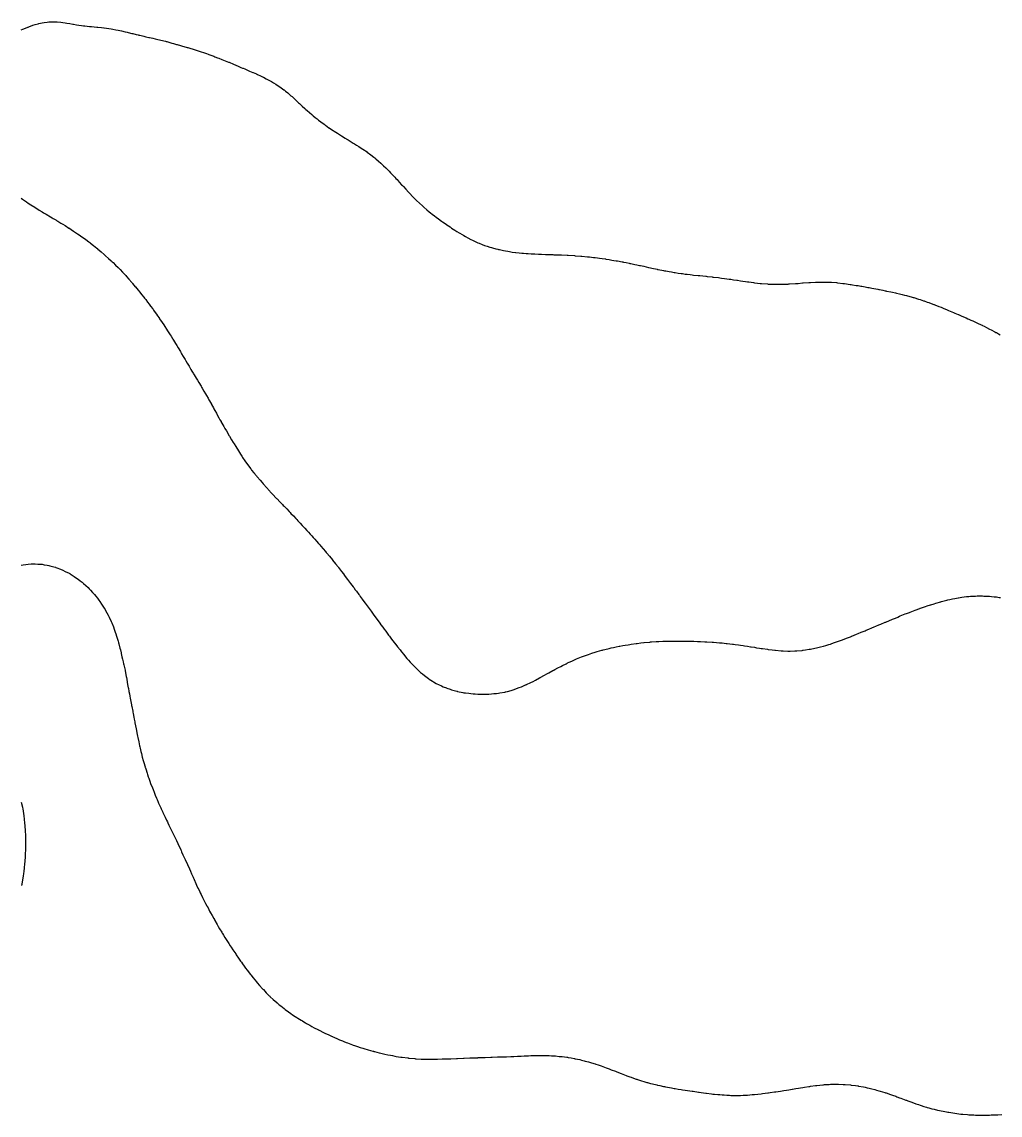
# Model space of a CAD drawing. Extents: x -717077 to -715000, y -984627 to -984000.
# Drawn here: x -715283.4 to -715141.9, y -984253.8 to -984095.7 of the extents above; entities that cross this region are included whole.
import ezdxf

# ---------------------------------------------------------------- set-up
doc = ezdxf.new("R2010")
doc.units = 0
doc.layers.add('buffer_B1_0_1_clip', color=7, linetype='Continuous')

msp = doc.modelspace()

# ---------------------------------------------------------------- linework, layer by layer
at = {"layer": 'buffer_B1_0_1_clip'}
for points in [[(-715283.49, -984096.86), (-715283.25, -984096.75), (-715282.65, -984096.5), (-715282.54, -984096.46), (-715282.49, -984096.44), (-715282.41, -984096.42), (-715281.8, -984096.19), (-715281.49, -984096.09), (-715281.03, -984095.97), (-715280.94, -984095.95), (-715280.49, -984095.83), (-715280.2, -984095.79), (-715279.73, -984095.73), (-715279.49, -984095.7), (-715279.29, -984095.7), (-715278.69, -984095.7), (-715278.49, -984095.69), (-715278.28, -984095.71), (-715277.75, -984095.76), (-715277.49, -984095.78), (-715277.15, -984095.84), (-715276.88, -984095.88), (-715276.49, -984095.95), (-715276.02, -984096.03), (-715275.95, -984096.04), (-715275.49, -984096.12), (-715275.16, -984096.17), (-715274.77, -984096.22), (-715274.49, -984096.26), (-715274.28, -984096.28), (-715273.65, -984096.34), (-715273.49, -984096.36), (-715273.36, -984096.37), (-715272.56, -984096.44), (-715272.49, -984096.44), (-715272.44, -984096.45), (-715271.9, -984096.5), (-715271.53, -984096.54), (-715271.49, -984096.54), (-715270.49, -984096.69), (-715270.25, -984096.74), (-715269.82, -984096.83), (-715269.49, -984096.9), (-715269, -984097.01), (-715268.98, -984097.01), (-715268.49, -984097.13), (-715268.19, -984097.2), (-715267.68, -984097.32), (-715267.49, -984097.36), (-715267.38, -984097.39), (-715266.89, -984097.5), (-715266.57, -984097.58), (-715266.49, -984097.6), (-715266.36, -984097.63), (-715265.77, -984097.78), (-715265.49, -984097.85), (-715265.05, -984097.95), (-715264.96, -984097.97), (-715264.49, -984098.07), (-715264.14, -984098.15), (-715263.76, -984098.23), (-715263.49, -984098.29), (-715263.33, -984098.33), (-715262.63, -984098.5), (-715262.52, -984098.53), (-715262.49, -984098.54), (-715262.44, -984098.55), (-715261.74, -984098.75), (-715261.49, -984098.82), (-715261.05, -984098.95), (-715260.96, -984098.97), (-715260.49, -984099.1), (-715260.19, -984099.19), (-715259.65, -984099.34), (-715259.49, -984099.39), (-715259.41, -984099.42), (-715259.12, -984099.5), (-715258.65, -984099.65), (-715258.49, -984099.7), (-715258.2, -984099.8), (-715257.89, -984099.9), (-715257.49, -984100.02), (-715257.14, -984100.14), (-715256.71, -984100.28), (-715256.49, -984100.36), (-715256.39, -984100.39), (-715256.09, -984100.5), (-715255.66, -984100.67), (-715255.49, -984100.73), (-715255.11, -984100.88), (-715254.94, -984100.95), (-715254.49, -984101.13), (-715254.23, -984101.23), (-715253.55, -984101.5), (-715253.51, -984101.52), (-715253.49, -984101.52), (-715253.45, -984101.54), (-715252.81, -984101.82), (-715252.49, -984101.95), (-715252.11, -984102.12), (-715251.72, -984102.27), (-715251.49, -984102.37), (-715251.4, -984102.41), (-715251.17, -984102.5), (-715250.7, -984102.71), (-715250.49, -984102.8), (-715250.01, -984103.01), (-715249.96, -984103.03), (-715249.49, -984103.23), (-715249.31, -984103.32), (-715248.9, -984103.5), (-715248.63, -984103.64), (-715248.49, -984103.7), (-715248.07, -984103.92), (-715247.97, -984103.97), (-715247.49, -984104.22), (-715247.32, -984104.32), (-715247.01, -984104.5), (-715246.69, -984104.7), (-715246.49, -984104.83), (-715246.1, -984105.1), (-715245.53, -984105.5), (-715245.51, -984105.52), (-715245.49, -984105.53), (-715245.29, -984105.7), (-715244.97, -984105.97), (-715244.49, -984106.37), (-715244.42, -984106.43), (-715244.34, -984106.5), (-715243.91, -984106.91), (-715243.49, -984107.3), (-715243.39, -984107.39), (-715243.26, -984107.5), (-715242.87, -984107.88), (-715242.49, -984108.23), (-715242.35, -984108.35), (-715242.17, -984108.5), (-715241.82, -984108.82), (-715241.49, -984109.1), (-715241.28, -984109.28), (-715241, -984109.5), (-715240.72, -984109.73), (-715240.49, -984109.91), (-715240.16, -984110.17), (-715239.69, -984110.5), (-715239.58, -984110.58), (-715239.49, -984110.64), (-715239, -984111), (-715238.99, -984111), (-715238.49, -984111.33), (-715238.39, -984111.4), (-715238.23, -984111.5), (-715237.79, -984111.8), (-715237.49, -984111.98), (-715237.18, -984112.18), (-715236.65, -984112.5), (-715236.55, -984112.56), (-715236.49, -984112.59), (-715236.24, -984112.75), (-715235.94, -984112.95), (-715235.49, -984113.21), (-715235.32, -984113.32), (-715235.03, -984113.5), (-715234.7, -984113.71), (-715234.49, -984113.84), (-715234.1, -984114.11), (-715233.5, -984114.5), (-715233.5, -984114.5), (-715233.49, -984114.51), (-715233.46, -984114.53), (-715232.93, -984114.94), (-715232.49, -984115.27), (-715232.37, -984115.37), (-715232.22, -984115.5), (-715231.83, -984115.84), (-715231.49, -984116.14), (-715231.31, -984116.31), (-715231.1, -984116.5), (-715230.8, -984116.8), (-715230.49, -984117.1), (-715230.3, -984117.3), (-715230.09, -984117.5), (-715229.81, -984117.81), (-715229.49, -984118.15), (-715229.32, -984118.33), (-715229.16, -984118.5), (-715228.85, -984118.86), (-715228.49, -984119.24), (-715228.37, -984119.37), (-715228.24, -984119.5), (-715227.89, -984119.9), (-715227.49, -984120.33), (-715227.41, -984120.42), (-715227.32, -984120.5), (-715226.92, -984120.93), (-715226.49, -984121.36), (-715226.42, -984121.43), (-715226.34, -984121.5), (-715225.91, -984121.92), (-715225.49, -984122.3), (-715225.39, -984122.39), (-715225.26, -984122.5), (-715224.85, -984122.86), (-715224.49, -984123.16), (-715224.31, -984123.31), (-715224.06, -984123.5), (-715223.74, -984123.75), (-715223.49, -984123.94), (-715223.17, -984124.18), (-715222.71, -984124.5), (-715222.59, -984124.59), (-715222.49, -984124.66), (-715222, -984125.01), (-715221.96, -984125.03), (-715221.49, -984125.35), (-715221.4, -984125.41), (-715221.26, -984125.5), (-715220.8, -984125.8), (-715220.49, -984126), (-715220.18, -984126.19), (-715219.65, -984126.5), (-715219.55, -984126.56), (-715219.49, -984126.59), (-715219.28, -984126.71), (-715218.91, -984126.92), (-715218.49, -984127.15), (-715218.25, -984127.26), (-715217.74, -984127.5), (-715217.57, -984127.58), (-715217.49, -984127.62), (-715217.3, -984127.69), (-715216.87, -984127.87), (-715216.49, -984128.02), (-715216.13, -984128.14), (-715215.73, -984128.27), (-715215.49, -984128.34), (-715215.37, -984128.38), (-715214.89, -984128.5), (-715214.58, -984128.58), (-715214.49, -984128.6), (-715214.36, -984128.63), (-715213.75, -984128.76), (-715213.49, -984128.81), (-715213.13, -984128.86), (-715212.9, -984128.9), (-715212.49, -984128.97), (-715212.02, -984129.02), (-715211.96, -984129.03), (-715211.49, -984129.09), (-715211.12, -984129.12), (-715210.85, -984129.14), (-715210.49, -984129.18), (-715210.19, -984129.2), (-715209.77, -984129.22), (-715209.49, -984129.24), (-715209.25, -984129.25), (-715208.72, -984129.27), (-715208.49, -984129.29), (-715208.29, -984129.29), (-715207.68, -984129.32), (-715207.49, -984129.32), (-715207.32, -984129.33), (-715206.64, -984129.35), (-715206.49, -984129.36), (-715206.35, -984129.36), (-715205.61, -984129.39), (-715205.49, -984129.39), (-715205.39, -984129.4), (-715204.56, -984129.43), (-715204.49, -984129.44), (-715204.43, -984129.44), (-715203.5, -984129.49), (-715203.49, -984129.49), (-715203.49, -984129.49), (-715203.38, -984129.5), (-715202.56, -984129.56), (-715202.49, -984129.57), (-715202.42, -984129.57), (-715201.64, -984129.65), (-715201.49, -984129.66), (-715201.31, -984129.68), (-715200.74, -984129.75), (-715200.49, -984129.78), (-715200.17, -984129.82), (-715199.86, -984129.86), (-715199.49, -984129.91), (-715199.01, -984129.98), (-715198.98, -984129.99), (-715198.49, -984130.06), (-715198.12, -984130.13), (-715197.82, -984130.18), (-715197.49, -984130.23), (-715197.27, -984130.27), (-715196.6, -984130.39), (-715196.49, -984130.41), (-715196.42, -984130.43), (-715196.04, -984130.5), (-715195.58, -984130.59), (-715195.49, -984130.61), (-715195.36, -984130.64), (-715194.76, -984130.77), (-715194.49, -984130.82), (-715194.08, -984130.91), (-715193.94, -984130.94), (-715193.49, -984131.04), (-715193.12, -984131.12), (-715192.8, -984131.19), (-715192.49, -984131.26), (-715192.29, -984131.3), (-715191.52, -984131.47), (-715191.49, -984131.48), (-715191.47, -984131.48), (-715191.38, -984131.5), (-715190.64, -984131.65), (-715190.49, -984131.68), (-715190.28, -984131.71), (-715189.8, -984131.8), (-715189.49, -984131.86), (-715189.07, -984131.93), (-715188.94, -984131.95), (-715188.49, -984132.02), (-715188.07, -984132.08), (-715187.89, -984132.1), (-715187.49, -984132.15), (-715187.19, -984132.19), (-715186.75, -984132.24), (-715186.49, -984132.28), (-715186.29, -984132.3), (-715185.63, -984132.37), (-715185.39, -984132.39), (-715184.52, -984132.48), (-715184.49, -984132.48), (-715184.48, -984132.48), (-715184.31, -984132.5), (-715183.57, -984132.58), (-715183.49, -984132.59), (-715183.4, -984132.6), (-715182.68, -984132.68), (-715182.49, -984132.7), (-715182.26, -984132.73), (-715181.79, -984132.79), (-715181.49, -984132.83), (-715181.11, -984132.89), (-715180.91, -984132.92), (-715180.49, -984132.97), (-715180.04, -984133.04), (-715179.94, -984133.06), (-715179.49, -984133.12), (-715179.16, -984133.17), (-715178.76, -984133.23), (-715178.49, -984133.27), (-715178.29, -984133.3), (-715177.6, -984133.39), (-715177.49, -984133.41), (-715177.41, -984133.42), (-715176.64, -984133.5), (-715176.51, -984133.51), (-715176.49, -984133.52), (-715176.48, -984133.52), (-715175.58, -984133.59), (-715175.49, -984133.6), (-715175.39, -984133.6), (-715174.62, -984133.63), (-715174.49, -984133.63), (-715174.36, -984133.63), (-715173.63, -984133.63), (-715173.49, -984133.63), (-715173.37, -984133.63), (-715172.59, -984133.6), (-715172.49, -984133.59), (-715172.41, -984133.59), (-715171.52, -984133.53), (-715171.49, -984133.53), (-715171.47, -984133.53), (-715171.15, -984133.5), (-715170.54, -984133.45), (-715170.49, -984133.45), (-715170.44, -984133.45), (-715169.61, -984133.39), (-715169.49, -984133.38), (-715169.37, -984133.37), (-715168.66, -984133.34), (-715168.49, -984133.33), (-715168.32, -984133.33), (-715167.68, -984133.32), (-715167.49, -984133.31), (-715167.31, -984133.32), (-715166.66, -984133.34), (-715166.49, -984133.34), (-715166.34, -984133.35), (-715165.59, -984133.4), (-715165.49, -984133.41), (-715165.41, -984133.42), (-715164.68, -984133.5), (-715164.51, -984133.52), (-715164.49, -984133.52), (-715164.47, -984133.53), (-715163.64, -984133.65), (-715163.49, -984133.67), (-715163.29, -984133.71), (-715162.78, -984133.79), (-715162.49, -984133.83), (-715162.09, -984133.9), (-715161.93, -984133.93), (-715161.49, -984134.01), (-715161.08, -984134.08), (-715160.87, -984134.12), (-715160.49, -984134.19), (-715160.23, -984134.24), (-715159.64, -984134.36), (-715159.49, -984134.38), (-715159.4, -984134.4), (-715158.92, -984134.5), (-715158.57, -984134.58), (-715158.49, -984134.59), (-715158.38, -984134.62), (-715157.74, -984134.75), (-715157.49, -984134.8), (-715157.1, -984134.89), (-715156.93, -984134.93), (-715156.49, -984135.03), (-715156.11, -984135.12), (-715155.8, -984135.2), (-715155.49, -984135.27), (-715154.67, -984135.5), (-715154.53, -984135.54), (-715154.49, -984135.55), (-715154.42, -984135.57), (-715153.77, -984135.77), (-715153.49, -984135.86), (-715153.02, -984136.02), (-715152.94, -984136.05), (-715152.49, -984136.2), (-715152.27, -984136.28), (-715151.67, -984136.5), (-715151.54, -984136.55), (-715151.49, -984136.56), (-715151.39, -984136.61), (-715150.82, -984136.83), (-715150.49, -984136.96), (-715150.11, -984137.12), (-715149.71, -984137.28), (-715149.49, -984137.37), (-715149.4, -984137.41), (-715149.18, -984137.5), (-715148.7, -984137.71), (-715148.49, -984137.8), (-715148, -984138.01), (-715147.97, -984138.03), (-715147.49, -984138.23), (-715146.87, -984138.5), (-715146.61, -984138.62), (-715146.49, -984138.67), (-715146.18, -984138.82), (-715145.92, -984138.93), (-715145.49, -984139.13), (-715145.24, -984139.25), (-715144.7, -984139.5), (-715144.56, -984139.57), (-715144.49, -984139.6), (-715144.28, -984139.71), (-715143.9, -984139.9), (-715143.49, -984140.11), (-715143.23, -984140.24), (-715142.74, -984140.5), (-715142.58, -984140.59), (-715142.49, -984140.63), (-715142.21, -984140.79), (-715141.93, -984140.94)], [(-715283.49, -984121.2), (-715283.32, -984121.32), (-715283.04, -984121.5), (-715282.73, -984121.73), (-715282.49, -984121.89), (-715282.13, -984122.14), (-715281.54, -984122.5), (-715281.51, -984122.52), (-715281.49, -984122.53), (-715281.4, -984122.59), (-715280.91, -984122.91), (-715280.49, -984123.16), (-715280.28, -984123.29), (-715279.9, -984123.5), (-715279.65, -984123.66), (-715279.49, -984123.75), (-715279.02, -984124.03), (-715278.89, -984124.11), (-715278.49, -984124.33), (-715278.39, -984124.4), (-715278.22, -984124.5), (-715277.77, -984124.78), (-715277.49, -984124.94), (-715277.15, -984125.16), (-715276.6, -984125.5), (-715276.53, -984125.54), (-715276.49, -984125.56), (-715276.29, -984125.7), (-715275.94, -984125.94), (-715275.49, -984126.23), (-715275.34, -984126.35), (-715275.11, -984126.5), (-715274.75, -984126.76), (-715274.49, -984126.94), (-715274.18, -984127.18), (-715273.74, -984127.5), (-715273.6, -984127.61), (-715273.49, -984127.69), (-715273.05, -984128.05), (-715272.57, -984128.42), (-715272.49, -984128.48), (-715272.48, -984128.49), (-715272.47, -984128.5), (-715271.95, -984128.95), (-715271.49, -984129.33), (-715271.4, -984129.41), (-715271.3, -984129.5), (-715270.88, -984129.89), (-715270.49, -984130.24), (-715270.36, -984130.37), (-715270.22, -984130.5), (-715269.85, -984130.86), (-715269.49, -984131.21), (-715269.35, -984131.36), (-715269.21, -984131.5), (-715268.87, -984131.87), (-715268.49, -984132.26), (-715268.38, -984132.39), (-715268.28, -984132.5), (-715267.92, -984132.92), (-715267.49, -984133.39), (-715267.45, -984133.45), (-715267.4, -984133.5), (-715267.01, -984133.99), (-715266.99, -984134), (-715266.57, -984134.5), (-715266.54, -984134.54), (-715266.49, -984134.6), (-715266.1, -984135.1), (-715265.78, -984135.5), (-715265.65, -984135.66), (-715265.49, -984135.86), (-715265.22, -984136.23), (-715265.01, -984136.5), (-715264.79, -984136.8), (-715264.49, -984137.2), (-715264.37, -984137.38), (-715264.28, -984137.5), (-715263.96, -984137.96), (-715263.78, -984138.22), (-715263.57, -984138.5), (-715263.54, -984138.55), (-715263.49, -984138.62), (-715263.14, -984139.15), (-715262.9, -984139.5), (-715262.74, -984139.75), (-715262.49, -984140.11), (-715262.34, -984140.35), (-715262.25, -984140.5), (-715261.96, -984140.97), (-715261.84, -984141.16), (-715261.62, -984141.5), (-715261.57, -984141.58), (-715261.49, -984141.7), (-715261.2, -984142.21), (-715261.02, -984142.5), (-715260.82, -984142.83), (-715260.49, -984143.36), (-715260.44, -984143.45), (-715260.41, -984143.5), (-715260.3, -984143.7), (-715260.07, -984144.08), (-715259.81, -984144.5), (-715259.7, -984144.7), (-715259.49, -984145.03), (-715259.32, -984145.33), (-715259.22, -984145.5), (-715258.95, -984145.96), (-715258.82, -984146.18), (-715258.62, -984146.5), (-715258.57, -984146.58), (-715258.49, -984146.71), (-715258.2, -984147.21), (-715258.03, -984147.5), (-715257.83, -984147.83), (-715257.49, -984148.38), (-715257.45, -984148.45), (-715257.42, -984148.5), (-715257.32, -984148.67), (-715257.08, -984149.09), (-715256.84, -984149.5), (-715256.72, -984149.72), (-715256.49, -984150.11), (-715256.35, -984150.36), (-715256.28, -984150.5), (-715256, -984150.99), (-715256, -984151), (-715255.72, -984151.5), (-715255.64, -984151.65), (-715255.49, -984151.9), (-715255.28, -984152.29), (-715255.17, -984152.5), (-715254.93, -984152.94), (-715254.76, -984153.23), (-715254.61, -984153.5), (-715254.57, -984153.58), (-715254.49, -984153.71), (-715254.21, -984154.22), (-715254.04, -984154.5), (-715253.84, -984154.85), (-715253.49, -984155.44), (-715253.47, -984155.48), (-715253.46, -984155.5), (-715253.4, -984155.59), (-715253.1, -984156.11), (-715252.86, -984156.5), (-715252.72, -984156.73), (-715252.49, -984157.09), (-715252.34, -984157.35), (-715252.24, -984157.5), (-715251.95, -984157.96), (-715251.79, -984158.2), (-715251.6, -984158.5), (-715251.56, -984158.56), (-715251.49, -984158.66), (-715251.16, -984159.16), (-715250.92, -984159.5), (-715250.74, -984159.75), (-715250.49, -984160.08), (-715250.32, -984160.32), (-715250.18, -984160.5), (-715249.88, -984160.88), (-715249.49, -984161.35), (-715249.43, -984161.43), (-715249.37, -984161.5), (-715248.97, -984161.98), (-715248.67, -984162.32), (-715248.52, -984162.5), (-715248.51, -984162.51), (-715248.49, -984162.53), (-715248.04, -984163.04), (-715247.62, -984163.5), (-715247.56, -984163.57), (-715247.49, -984163.64), (-715247.08, -984164.08), (-715246.67, -984164.5), (-715246.58, -984164.59), (-715246.49, -984164.68), (-715246.09, -984165.1), (-715245.7, -984165.5), (-715245.6, -984165.6), (-715245.49, -984165.71), (-715245.11, -984166.12), (-715244.74, -984166.5), (-715244.62, -984166.63), (-715244.49, -984166.76), (-715244.14, -984167.14), (-715243.8, -984167.5), (-715243.65, -984167.66), (-715243.49, -984167.83), (-715243.18, -984168.18), (-715242.88, -984168.5), (-715242.7, -984168.7), (-715242.49, -984168.92), (-715242.22, -984169.22), (-715241.96, -984169.5), (-715241.74, -984169.75), (-715241.49, -984170.02), (-715241.27, -984170.27), (-715241.06, -984170.5), (-715240.79, -984170.8), (-715240.49, -984171.14), (-715240.33, -984171.33), (-715240.18, -984171.5), (-715239.86, -984171.87), (-715239.49, -984172.29), (-715239.4, -984172.4), (-715239.31, -984172.5), (-715238.94, -984172.95), (-715238.49, -984173.49), (-715238.49, -984173.5), (-715238.49, -984173.5), (-715238.47, -984173.52), (-715238.05, -984174.06), (-715237.69, -984174.5), (-715237.61, -984174.61), (-715237.49, -984174.76), (-715237.17, -984175.18), (-715236.91, -984175.5), (-715236.74, -984175.74), (-715236.49, -984176.06), (-715236.3, -984176.31), (-715236.16, -984176.5), (-715235.88, -984176.88), (-715235.49, -984177.39), (-715235.45, -984177.45), (-715235.41, -984177.5), (-715235.19, -984177.81), (-715235.03, -984178.03), (-715234.68, -984178.5), (-715234.6, -984178.61), (-715234.49, -984178.76), (-715234.18, -984179.19), (-715233.95, -984179.5), (-715233.76, -984179.76), (-715233.49, -984180.12), (-715233.33, -984180.34), (-715233.21, -984180.5), (-715232.91, -984180.91), (-715232.49, -984181.48), (-715232.49, -984181.49), (-715232.48, -984181.5), (-715232.45, -984181.54), (-715232.07, -984182.08), (-715231.76, -984182.5), (-715231.65, -984182.66), (-715231.49, -984182.87), (-715231.22, -984183.23), (-715231.01, -984183.5), (-715230.8, -984183.8), (-715230.49, -984184.21), (-715230.37, -984184.37), (-715230.27, -984184.5), (-715229.94, -984184.94), (-715229.56, -984185.44), (-715229.51, -984185.5), (-715229.5, -984185.51), (-715229.49, -984185.52), (-715229.07, -984186.07), (-715228.72, -984186.5), (-715228.63, -984186.63), (-715228.49, -984186.8), (-715228.18, -984187.19), (-715227.92, -984187.5), (-715227.72, -984187.73), (-715227.49, -984188), (-715227.26, -984188.26), (-715227.03, -984188.5), (-715226.77, -984188.78), (-715226.49, -984189.07), (-715226.27, -984189.28), (-715226.03, -984189.5), (-715225.75, -984189.76), (-715225.49, -984189.98), (-715225.2, -984190.21), (-715224.8, -984190.5), (-715224.63, -984190.63), (-715224.49, -984190.73), (-715224.02, -984191.03), (-715223.89, -984191.11), (-715223.49, -984191.34), (-715223.39, -984191.4), (-715223.17, -984191.5), (-715222.71, -984191.72), (-715222.49, -984191.82), (-715222, -984192.01), (-715221.97, -984192.02), (-715221.49, -984192.2), (-715221.27, -984192.27), (-715220.52, -984192.47), (-715220.49, -984192.48), (-715220.48, -984192.48), (-715220.39, -984192.5), (-715219.65, -984192.66), (-715219.49, -984192.69), (-715219.28, -984192.71), (-715218.78, -984192.78), (-715218.49, -984192.82), (-715218.15, -984192.84), (-715217.85, -984192.86), (-715217.49, -984192.88), (-715217.1, -984192.89), (-715216.89, -984192.9), (-715216.49, -984192.9), (-715216.1, -984192.89), (-715215.88, -984192.88), (-715215.49, -984192.87), (-715215.16, -984192.83), (-715214.78, -984192.79), (-715214.49, -984192.76), (-715214.27, -984192.72), (-715213.59, -984192.6), (-715213.49, -984192.58), (-715213.43, -984192.56), (-715213.2, -984192.5), (-715212.64, -984192.35), (-715212.49, -984192.31), (-715212.2, -984192.21), (-715211.89, -984192.1), (-715211.49, -984191.96), (-715211.17, -984191.82), (-715210.56, -984191.57), (-715210.49, -984191.54), (-715210.47, -984191.53), (-715210.42, -984191.5), (-715209.79, -984191.2), (-715209.49, -984191.06), (-715209.13, -984190.86), (-715208.55, -984190.55), (-715208.49, -984190.52), (-715208.48, -984190.52), (-715208.45, -984190.5), (-715207.83, -984190.16), (-715207.49, -984189.98), (-715207.19, -984189.81), (-715206.63, -984189.5), (-715206.54, -984189.45), (-715206.49, -984189.43), (-715206.34, -984189.35), (-715205.89, -984189.1), (-715205.49, -984188.9), (-715205.24, -984188.76), (-715204.72, -984188.5), (-715204.57, -984188.43), (-715204.49, -984188.39), (-715204.29, -984188.3), (-715203.89, -984188.11), (-715203.49, -984187.93), (-715203.19, -984187.8), (-715202.5, -984187.51), (-715202.49, -984187.51), (-715202.49, -984187.5), (-715202.48, -984187.5), (-715201.76, -984187.24), (-715201.49, -984187.15), (-715201.01, -984186.99), (-715200.97, -984186.97), (-715200.49, -984186.82), (-715200.24, -984186.75), (-715199.54, -984186.55), (-715199.49, -984186.53), (-715199.47, -984186.53), (-715199.37, -984186.5), (-715198.67, -984186.33), (-715198.49, -984186.28), (-715198.21, -984186.22), (-715197.85, -984186.14), (-715197.49, -984186.06), (-715197.02, -984185.98), (-715196.96, -984185.97), (-715196.49, -984185.88), (-715196.17, -984185.83), (-715195.75, -984185.75), (-715195.49, -984185.71), (-715195.31, -984185.69), (-715194.58, -984185.58), (-715194.49, -984185.57), (-715194.43, -984185.56), (-715193.89, -984185.5), (-715193.49, -984185.45), (-715193.44, -984185.45), (-715192.62, -984185.38), (-715192.49, -984185.36), (-715192.35, -984185.35), (-715191.69, -984185.31), (-715191.49, -984185.29), (-715191.28, -984185.28), (-715190.73, -984185.26), (-715190.49, -984185.25), (-715190.24, -984185.24), (-715189.76, -984185.23), (-715189.49, -984185.22), (-715189.21, -984185.22), (-715188.78, -984185.22), (-715188.49, -984185.22), (-715188.21, -984185.22), (-715187.77, -984185.22), (-715187.49, -984185.23), (-715187.23, -984185.23), (-715186.75, -984185.25), (-715186.49, -984185.25), (-715186.26, -984185.26), (-715185.71, -984185.28), (-715185.49, -984185.29), (-715185.29, -984185.3), (-715184.66, -984185.33), (-715184.49, -984185.34), (-715184.34, -984185.35), (-715183.61, -984185.39), (-715183.49, -984185.39), (-715183.39, -984185.4), (-715182.53, -984185.46), (-715182.49, -984185.47), (-715182.46, -984185.47), (-715182.13, -984185.5), (-715181.55, -984185.56), (-715181.49, -984185.56), (-715181.42, -984185.57), (-715180.65, -984185.66), (-715180.49, -984185.68), (-715180.28, -984185.71), (-715179.77, -984185.78), (-715179.49, -984185.82), (-715179.12, -984185.88), (-715178.9, -984185.91), (-715178.49, -984185.97), (-715178.04, -984186.04), (-715177.93, -984186.06), (-715177.49, -984186.13), (-715177.17, -984186.18), (-715176.75, -984186.25), (-715176.49, -984186.29), (-715176.3, -984186.31), (-715175.57, -984186.42), (-715175.49, -984186.43), (-715175.43, -984186.44), (-715174.93, -984186.5), (-715174.54, -984186.55), (-715174.49, -984186.56), (-715174.43, -984186.56), (-715173.63, -984186.63), (-715173.49, -984186.65), (-715173.34, -984186.65), (-715172.67, -984186.68), (-715172.49, -984186.69), (-715172.31, -984186.68), (-715171.65, -984186.66), (-715171.49, -984186.66), (-715171.35, -984186.64), (-715170.56, -984186.57), (-715170.49, -984186.56), (-715170.44, -984186.55), (-715170.09, -984186.5), (-715169.57, -984186.42), (-715169.49, -984186.41), (-715169.38, -984186.39), (-715168.73, -984186.26), (-715168.49, -984186.21), (-715168.11, -984186.11), (-715167.93, -984186.07), (-715167.49, -984185.96), (-715167.14, -984185.85), (-715166.71, -984185.72), (-715166.49, -984185.65), (-715166.38, -984185.61), (-715166.06, -984185.5), (-715165.63, -984185.36), (-715165.49, -984185.31), (-715165.2, -984185.21), (-715164.9, -984185.1), (-715164.49, -984184.95), (-715164.17, -984184.82), (-715163.58, -984184.59), (-715163.49, -984184.55), (-715163.46, -984184.54), (-715163.37, -984184.5), (-715162.74, -984184.25), (-715162.49, -984184.15), (-715162.03, -984183.96), (-715161.91, -984183.91), (-715161.49, -984183.74), (-715161.32, -984183.67), (-715160.93, -984183.5), (-715160.49, -984183.32), (-715160.18, -984183.19), (-715159.92, -984183.08), (-715159.49, -984182.9), (-715159.21, -984182.78), (-715158.55, -984182.5), (-715158.51, -984182.48), (-715158.49, -984182.48), (-715157.49, -984182.07), (-715157.09, -984181.9), (-715156.74, -984181.75), (-715156.49, -984181.64), (-715156.39, -984181.6), (-715156.16, -984181.5), (-715155.68, -984181.31), (-715155.49, -984181.24), (-715155.07, -984181.08), (-715154.96, -984181.04), (-715154.49, -984180.86), (-715154.23, -984180.76), (-715153.54, -984180.5), (-715153.5, -984180.49), (-715153.49, -984180.49), (-715153.47, -984180.48), (-715152.76, -984180.23), (-715152.49, -984180.15), (-715152.01, -984179.99), (-715151.97, -984179.97), (-715151.49, -984179.82), (-715151.25, -984179.74), (-715150.52, -984179.53), (-715150.49, -984179.52), (-715150.48, -984179.51), (-715150.43, -984179.5), (-715149.68, -984179.31), (-715149.49, -984179.27), (-715149.2, -984179.2), (-715148.86, -984179.13), (-715148.49, -984179.05), (-715148.02, -984178.97), (-715147.96, -984178.96), (-715147.49, -984178.89), (-715147.15, -984178.84), (-715146.8, -984178.8), (-715146.49, -984178.77), (-715146.24, -984178.75), (-715145.71, -984178.72), (-715145.49, -984178.71), (-715145.29, -984178.7), (-715144.69, -984178.7), (-715144.49, -984178.7), (-715144.29, -984178.71), (-715143.73, -984178.73), (-715143.49, -984178.75), (-715143.22, -984178.77), (-715142.81, -984178.82), (-715142.49, -984178.85), (-715142.09, -984178.91), (-715141.92, -984178.93)], [(-715283.49, -984174.27), (-715283.22, -984174.22), (-715282.84, -984174.16), (-715282.49, -984174.1), (-715282.08, -984174.08), (-715281.92, -984174.07), (-715281.49, -984174.06), (-715281.08, -984174.09), (-715280.9, -984174.1), (-715280.49, -984174.13), (-715280.18, -984174.18), (-715279.74, -984174.26), (-715279.49, -984174.3), (-715279.34, -984174.34), (-715278.76, -984174.5), (-715278.55, -984174.56), (-715278.49, -984174.58), (-715278.37, -984174.62), (-715277.83, -984174.84), (-715277.49, -984174.97), (-715277.14, -984175.15), (-715276.56, -984175.43), (-715276.49, -984175.46), (-715276.47, -984175.48), (-715276.44, -984175.5), (-715275.86, -984175.87), (-715275.49, -984176.11), (-715275.27, -984176.28), (-715274.97, -984176.5), (-715274.71, -984176.72), (-715274.49, -984176.89), (-715274.18, -984177.19), (-715273.84, -984177.5), (-715273.67, -984177.68), (-715273.49, -984177.85), (-715273.19, -984178.2), (-715272.92, -984178.5), (-715272.73, -984178.74), (-715272.49, -984179.03), (-715272.29, -984179.3), (-715272.15, -984179.5), (-715271.89, -984179.89), (-715271.49, -984180.48), (-715271.48, -984180.49), (-715271.48, -984180.5), (-715271.46, -984180.53), (-715271.13, -984181.14), (-715270.92, -984181.5), (-715270.79, -984181.79), (-715270.49, -984182.4), (-715270.46, -984182.47), (-715270.45, -984182.5), (-715270.42, -984182.58), (-715270.18, -984183.19), (-715270.06, -984183.5), (-715269.92, -984183.92), (-715269.83, -984184.17), (-715269.71, -984184.5), (-715269.66, -984184.67), (-715269.49, -984185.22), (-715269.43, -984185.44), (-715269.41, -984185.5), (-715269.38, -984185.61), (-715269.23, -984186.24), (-715269.16, -984186.5), (-715269.06, -984186.93), (-715269.04, -984187.04), (-715268.93, -984187.5), (-715268.85, -984187.86), (-715268.76, -984188.23), (-715268.7, -984188.5), (-715268.67, -984188.68), (-715268.49, -984189.45), (-715268.48, -984189.49), (-715268.48, -984189.5), (-715268.48, -984189.51), (-715268.33, -984190.34), (-715268.29, -984190.5), (-715268.25, -984190.75), (-715268.17, -984191.18), (-715268.11, -984191.5), (-715268.02, -984191.97), (-715268.01, -984192.02), (-715267.92, -984192.5), (-715267.85, -984192.86), (-715267.78, -984193.21), (-715267.73, -984193.5), (-715267.69, -984193.7), (-715267.54, -984194.45), (-715267.54, -984194.5), (-715267.53, -984194.54), (-715267.49, -984194.71), (-715267.37, -984195.38), (-715267.35, -984195.5), (-715267.31, -984195.68), (-715267.22, -984196.22), (-715267.16, -984196.5), (-715267.09, -984196.91), (-715267.06, -984197.07), (-715266.98, -984197.5), (-715266.9, -984197.9), (-715266.84, -984198.15), (-715266.77, -984198.5), (-715266.73, -984198.73), (-715266.58, -984199.41), (-715266.56, -984199.5), (-715266.55, -984199.56), (-715266.49, -984199.81), (-715266.38, -984200.38), (-715266.35, -984200.5), (-715266.3, -984200.69), (-715266.19, -984201.2), (-715266.11, -984201.5), (-715265.99, -984202), (-715265.99, -984202.01), (-715265.86, -984202.5), (-715265.78, -984202.78), (-715265.59, -984203.41), (-715265.56, -984203.5), (-715265.55, -984203.55), (-715265.49, -984203.71), (-715265.31, -984204.32), (-715265.25, -984204.5), (-715265.13, -984204.87), (-715265.06, -984205.07), (-715264.9, -984205.5), (-715264.79, -984205.8), (-715264.53, -984206.47), (-715264.52, -984206.5), (-715264.51, -984206.52), (-715264.49, -984206.55), (-715264.23, -984207.24), (-715264.12, -984207.5), (-715263.94, -984207.94), (-715263.84, -984208.15), (-715263.69, -984208.5), (-715263.63, -984208.64), (-715263.49, -984208.93), (-715263.32, -984209.33), (-715263.25, -984209.5), (-715263.04, -984209.95), (-715263.01, -984210.02), (-715262.79, -984210.5), (-715262.69, -984210.7), (-715262.49, -984211.1), (-715262.37, -984211.38), (-715262.31, -984211.5), (-715262.15, -984211.84), (-715262.05, -984212.06), (-715261.84, -984212.5), (-715261.73, -984212.73), (-715261.49, -984213.19), (-715261.39, -984213.4), (-715261.35, -984213.5), (-715261.21, -984213.78), (-715261.07, -984214.08), (-715260.87, -984214.5), (-715260.75, -984214.75), (-715260.49, -984215.27), (-715260.42, -984215.43), (-715260.39, -984215.5), (-715260.3, -984215.7), (-715260.11, -984216.12), (-715259.93, -984216.5), (-715259.79, -984216.8), (-715259.49, -984217.44), (-715259.48, -984217.48), (-715259.47, -984217.5), (-715259.45, -984217.55), (-715259.17, -984218.18), (-715259.03, -984218.5), (-715258.87, -984218.88), (-715258.66, -984219.34), (-715258.58, -984219.5), (-715258.56, -984219.56), (-715258.49, -984219.7), (-715258.25, -984220.26), (-715258.14, -984220.5), (-715257.94, -984220.94), (-715257.83, -984221.16), (-715257.67, -984221.5), (-715257.61, -984221.62), (-715257.49, -984221.86), (-715257.29, -984222.29), (-715257.18, -984222.5), (-715256.95, -984222.96), (-715256.85, -984223.15), (-715256.66, -984223.5), (-715256.6, -984223.61), (-715256.49, -984223.81), (-715256.26, -984224.26), (-715256.12, -984224.5), (-715255.9, -984224.91), (-715255.66, -984225.33), (-715255.57, -984225.5), (-715255.54, -984225.55), (-715255.49, -984225.63), (-715255.18, -984226.19), (-715255, -984226.5), (-715254.81, -984226.82), (-715254.49, -984227.34), (-715254.43, -984227.44), (-715254.4, -984227.5), (-715254.25, -984227.75), (-715254.06, -984228.07), (-715253.79, -984228.5), (-715253.68, -984228.68), (-715253.49, -984228.96), (-715253.28, -984229.29), (-715253.14, -984229.5), (-715252.89, -984229.89), (-715252.49, -984230.46), (-715252.48, -984230.48), (-715252.47, -984230.5), (-715252.4, -984230.59), (-715252.07, -984231.08), (-715251.77, -984231.5), (-715251.66, -984231.66), (-715251.49, -984231.89), (-715251.24, -984232.25), (-715251.05, -984232.5), (-715250.81, -984232.82), (-715250.49, -984233.23), (-715250.38, -984233.38), (-715250.28, -984233.5), (-715249.94, -984233.94), (-715249.49, -984234.48), (-715249.48, -984234.49), (-715249.47, -984234.5), (-715249.36, -984234.64), (-715249.03, -984235.03), (-715248.6, -984235.5), (-715248.55, -984235.56), (-715248.49, -984235.62), (-715248.07, -984236.08), (-715247.64, -984236.5), (-715247.57, -984236.57), (-715247.49, -984236.65), (-715247.05, -984237.06), (-715246.55, -984237.5), (-715246.52, -984237.53), (-715246.49, -984237.55), (-715246.18, -984237.81), (-715245.98, -984237.98), (-715245.49, -984238.36), (-715245.42, -984238.42), (-715245.31, -984238.5), (-715244.84, -984238.85), (-715244.49, -984239.09), (-715244.25, -984239.26), (-715243.88, -984239.5), (-715243.65, -984239.65), (-715243.49, -984239.75), (-715243.04, -984240.04), (-715242.83, -984240.16), (-715242.49, -984240.37), (-715242.41, -984240.42), (-715242.26, -984240.5), (-715241.78, -984240.78), (-715241.49, -984240.94), (-715241.13, -984241.14), (-715240.59, -984241.41), (-715240.49, -984241.46), (-715240.46, -984241.47), (-715240.4, -984241.5), (-715239.8, -984241.81), (-715239.49, -984241.95), (-715239.12, -984242.13), (-715238.65, -984242.34), (-715238.49, -984242.41), (-715238.43, -984242.44), (-715238.3, -984242.5), (-715237.75, -984242.76), (-715237.49, -984242.87), (-715237.05, -984243.05), (-715236.87, -984243.12), (-715236.49, -984243.27), (-715236.33, -984243.33), (-715235.86, -984243.5), (-715235.59, -984243.6), (-715235.49, -984243.64), (-715235.29, -984243.71), (-715234.85, -984243.86), (-715234.49, -984243.97), (-715234.09, -984244.1), (-715233.81, -984244.18), (-715233.49, -984244.28), (-715233.32, -984244.33), (-715232.67, -984244.5), (-715232.53, -984244.54), (-715232.49, -984244.55), (-715232.43, -984244.57), (-715231.74, -984244.75), (-715231.49, -984244.81), (-715231.1, -984244.9), (-715230.93, -984244.94), (-715230.49, -984245.03), (-715230.1, -984245.11), (-715229.83, -984245.16), (-715229.49, -984245.23), (-715229.26, -984245.27), (-715228.63, -984245.37), (-715228.49, -984245.39), (-715228.4, -984245.4), (-715227.61, -984245.5), (-715227.51, -984245.51), (-715227.49, -984245.52), (-715227.48, -984245.52), (-715226.59, -984245.6), (-715226.49, -984245.61), (-715226.38, -984245.61), (-715225.65, -984245.66), (-715225.49, -984245.66), (-715225.33, -984245.67), (-715224.68, -984245.68), (-715224.49, -984245.68), (-715224.31, -984245.68), (-715223.67, -984245.68), (-715223.49, -984245.68), (-715223.32, -984245.67), (-715222.64, -984245.65), (-715222.49, -984245.65), (-715222.35, -984245.64), (-715221.61, -984245.62), (-715221.49, -984245.61), (-715221.39, -984245.61), (-715220.58, -984245.58), (-715220.49, -984245.58), (-715220.42, -984245.58), (-715219.53, -984245.54), (-715219.49, -984245.54), (-715219.46, -984245.54), (-715218.62, -984245.5), (-715218.5, -984245.5), (-715218.49, -984245.5), (-715218.49, -984245.5), (-715217.53, -984245.47), (-715217.49, -984245.47), (-715217.46, -984245.46), (-715216.56, -984245.44), (-715216.49, -984245.44), (-715216.43, -984245.43), (-715215.6, -984245.4), (-715215.49, -984245.4), (-715215.39, -984245.39), (-715214.63, -984245.36), (-715214.49, -984245.36), (-715214.35, -984245.36), (-715213.67, -984245.33), (-715213.31, -984245.32), (-715212.7, -984245.29), (-715212.49, -984245.28), (-715212.27, -984245.27), (-715211.75, -984245.25), (-715211.49, -984245.24), (-715211.22, -984245.23), (-715210.79, -984245.2), (-715210.49, -984245.19), (-715210.17, -984245.18), (-715209.83, -984245.17), (-715209.49, -984245.16), (-715209.15, -984245.15), (-715208.85, -984245.15), (-715208.49, -984245.14), (-715208.14, -984245.15), (-715207.84, -984245.15), (-715207.49, -984245.16), (-715207.17, -984245.17), (-715206.81, -984245.19), (-715206.49, -984245.2), (-715206.22, -984245.22), (-715205.73, -984245.27), (-715205.49, -984245.29), (-715205.3, -984245.31), (-715204.59, -984245.4), (-715204.49, -984245.41), (-715204.42, -984245.43), (-715203.97, -984245.5), (-715203.56, -984245.57), (-715203.49, -984245.59), (-715203.38, -984245.61), (-715202.74, -984245.75), (-715202.49, -984245.81), (-715202.08, -984245.92), (-715201.94, -984245.95), (-715201.49, -984246.07), (-715201.16, -984246.17), (-715200.68, -984246.31), (-715200.49, -984246.37), (-715200.39, -984246.4), (-715200.09, -984246.5), (-715199.65, -984246.66), (-715199.15, -984246.84), (-715198.92, -984246.93), (-715198.49, -984247.09), (-715198.19, -984247.2), (-715197.56, -984247.43), (-715197.46, -984247.47), (-715197.38, -984247.5), (-715196.75, -984247.75), (-715196.49, -984247.85), (-715196.02, -984248.03), (-715195.93, -984248.07), (-715195.49, -984248.23), (-715195.29, -984248.3), (-715194.72, -984248.5), (-715194.56, -984248.56), (-715194.49, -984248.58), (-715194.37, -984248.62), (-715193.8, -984248.81), (-715193.49, -984248.9), (-715193.03, -984249.03), (-715192.93, -984249.06), (-715192.49, -984249.18), (-715192.24, -984249.25), (-715191.59, -984249.41), (-715191.49, -984249.43), (-715191.44, -984249.44), (-715191.16, -984249.5), (-715190.61, -984249.62), (-715190.49, -984249.64), (-715190.32, -984249.68), (-715189.78, -984249.78), (-715189.49, -984249.83), (-715189.09, -984249.9), (-715188.92, -984249.93), (-715188.49, -984250), (-715188.06, -984250.07), (-715187.9, -984250.09), (-715187.49, -984250.16), (-715186.49, -984250.3), (-715186.32, -984250.33), (-715185.55, -984250.45), (-715185.49, -984250.45), (-715185.45, -984250.46), (-715185.16, -984250.5), (-715184.49, -984250.59), (-715184.39, -984250.61), (-715183.68, -984250.69), (-715183.49, -984250.72), (-715183.26, -984250.74), (-715182.78, -984250.78), (-715182.49, -984250.81), (-715182.16, -984250.84), (-715181.85, -984250.86), (-715181.49, -984250.89), (-715181.09, -984250.9), (-715180.9, -984250.91), (-715180.49, -984250.93), (-715180.07, -984250.93), (-715179.92, -984250.93), (-715179.49, -984250.92), (-715179.09, -984250.9), (-715178.88, -984250.89), (-715178.49, -984250.87), (-715178.15, -984250.84), (-715177.81, -984250.81), (-715177.49, -984250.79), (-715176.49, -984250.68), (-715176.33, -984250.66), (-715175.54, -984250.55), (-715175.49, -984250.54), (-715175.46, -984250.54), (-715175.18, -984250.5), (-715174.57, -984250.42), (-715174.49, -984250.41), (-715174.39, -984250.39), (-715173.71, -984250.29), (-715173.49, -984250.26), (-715173.21, -984250.21), (-715172.84, -984250.15), (-715172.49, -984250.1), (-715172.02, -984250.02), (-715171.98, -984250.02), (-715171.49, -984249.94), (-715171.12, -984249.88), (-715170.82, -984249.83), (-715170.49, -984249.77), (-715170.26, -984249.73), (-715169.63, -984249.64), (-715169.49, -984249.62), (-715169.39, -984249.6), (-715168.66, -984249.5), (-715168.51, -984249.48), (-715168.49, -984249.48), (-715168.47, -984249.48), (-715167.61, -984249.38), (-715167.49, -984249.37), (-715167.35, -984249.36), (-715166.68, -984249.32), (-715166.49, -984249.31), (-715166.3, -984249.31), (-715165.69, -984249.3), (-715165.49, -984249.3), (-715165.3, -984249.31), (-715164.67, -984249.33), (-715164.49, -984249.33), (-715164.34, -984249.35), (-715163.58, -984249.41), (-715163.49, -984249.42), (-715163.42, -984249.43), (-715162.86, -984249.5), (-715162.54, -984249.54), (-715162.49, -984249.55), (-715162.43, -984249.56), (-715161.69, -984249.7), (-715161.49, -984249.74), (-715161.18, -984249.81), (-715160.87, -984249.88), (-715160.49, -984249.97), (-715160.08, -984250.08), (-715159.85, -984250.15), (-715159.49, -984250.24), (-715159.29, -984250.3), (-715158.64, -984250.5), (-715158.53, -984250.54), (-715158.49, -984250.55), (-715158.42, -984250.57), (-715157.78, -984250.79), (-715157.49, -984250.9), (-715157.05, -984251.05), (-715156.87, -984251.12), (-715156.49, -984251.26), (-715156.31, -984251.32), (-715155.81, -984251.5), (-715155.58, -984251.59), (-715155.49, -984251.62), (-715155.3, -984251.69), (-715154.85, -984251.86), (-715154.49, -984251.99), (-715154.12, -984252.12), (-715153.74, -984252.25), (-715153.49, -984252.34), (-715153.37, -984252.38), (-715152.97, -984252.5), (-715152.61, -984252.62), (-715152.49, -984252.66), (-715152.28, -984252.71), (-715151.83, -984252.84), (-715151.49, -984252.92), (-715151.02, -984253.03), (-715150.95, -984253.05), (-715150.49, -984253.15), (-715150.2, -984253.21), (-715149.69, -984253.3), (-715149.49, -984253.34), (-715149.35, -984253.36), (-715148.5, -984253.5), (-715148.49, -984253.5), (-715148.49, -984253.5), (-715148.49, -984253.5), (-715147.61, -984253.61), (-715147.49, -984253.63), (-715147.36, -984253.64), (-715146.69, -984253.69), (-715146.49, -984253.71), (-715146.27, -984253.72), (-715145.75, -984253.75), (-715145.49, -984253.77), (-715145.23, -984253.77), (-715144.76, -984253.77), (-715144.49, -984253.77), (-715144.23, -984253.77), (-715143.75, -984253.76), (-715143.49, -984253.76), (-715143.25, -984253.75), (-715142.73, -984253.73), (-715142.49, -984253.73), (-715142.28, -984253.72), (-715141.68, -984253.69)], [(-715283.41, -984220.59), (-715283.39, -984220.5), (-715283.37, -984220.38), (-715283.26, -984219.73), (-715283.23, -984219.5), (-715283.18, -984219.19), (-715283.14, -984218.86), (-715283.09, -984218.5), (-715283.04, -984218.04), (-715283.03, -984217.96), (-715282.98, -984217.5), (-715282.94, -984217.05), (-715282.93, -984216.94), (-715282.9, -984216.5), (-715282.88, -984216.12), (-715282.86, -984215.87), (-715282.84, -984215.5), (-715282.84, -984215.16), (-715282.83, -984214.84), (-715282.82, -984214.5), (-715282.83, -984214.17), (-715282.83, -984213.84), (-715282.84, -984213.5), (-715282.85, -984213.14), (-715282.86, -984212.87), (-715282.88, -984212.5), (-715282.91, -984212.08), (-715282.92, -984211.93), (-715282.96, -984211.5), (-715283.01, -984211.02), (-715283.02, -984210.97), (-715283.08, -984210.5), (-715283.13, -984210.14), (-715283.19, -984209.8), (-715283.24, -984209.5), (-715283.28, -984209.29), (-715283.44, -984208.56)]]:
    msp.add_lwpolyline(points, dxfattribs=at)

doc.saveas('drawing.dxf')
